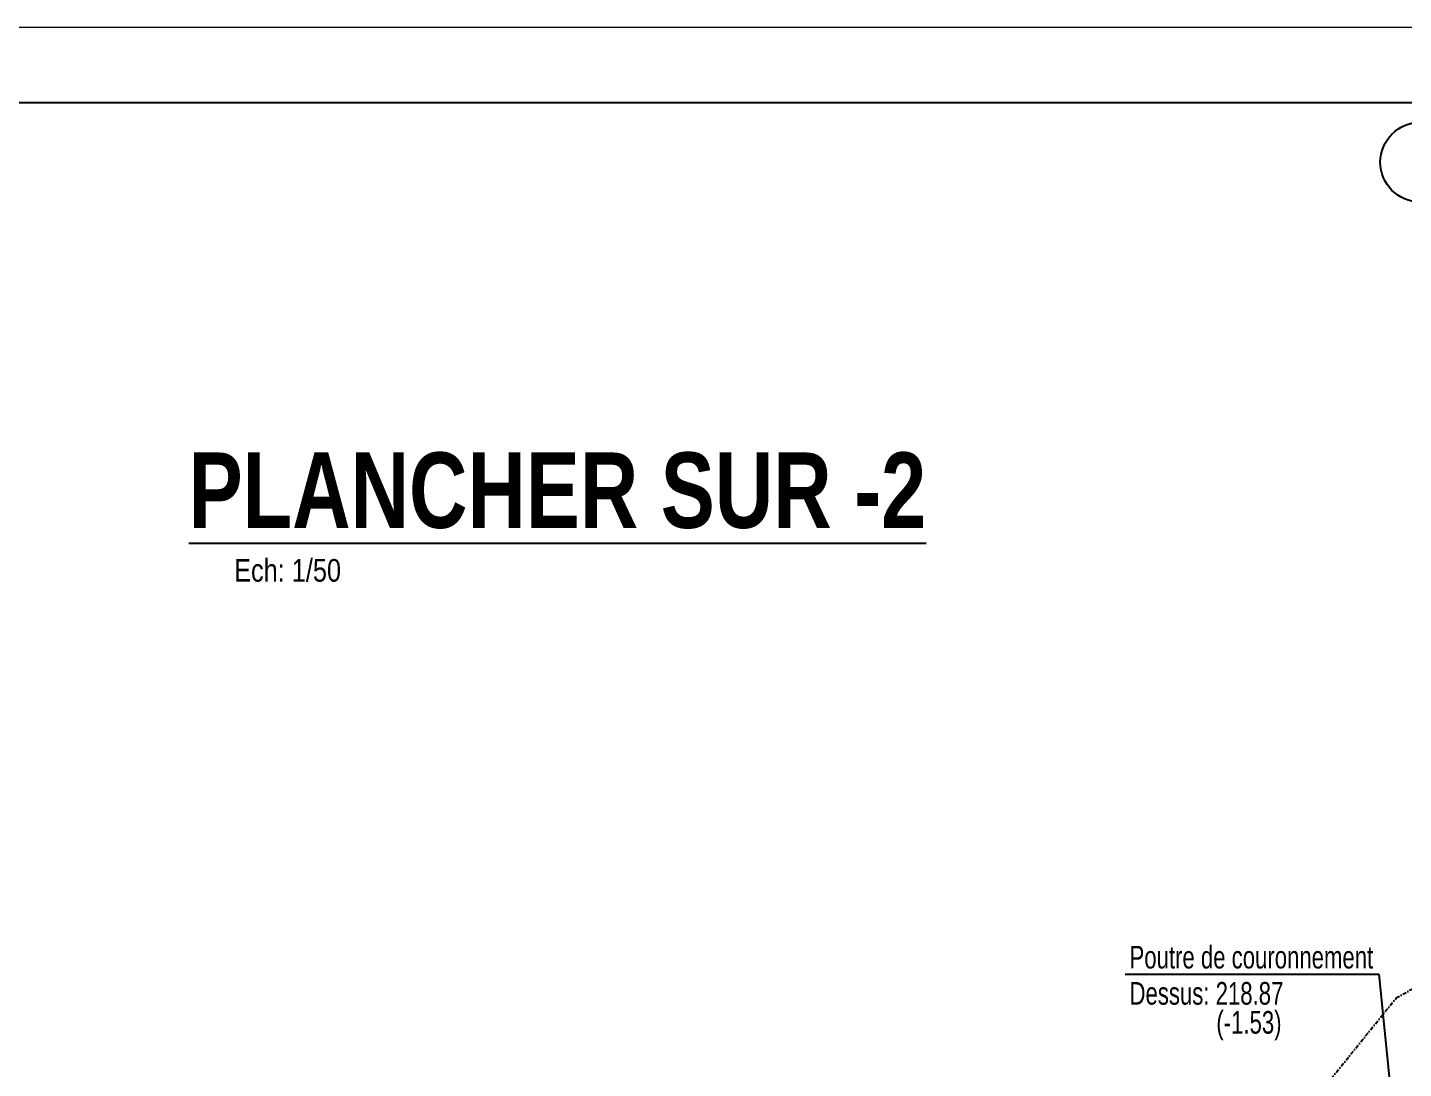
# Model space of a CAD drawing. Header units: millimetres. Extents: x -26249 to 60250, y -21218 to 23336.
# Drawn here: x -4869 to -3957, y 21805 to 22495 of the extents above; entities that cross this region are included whole.
import ezdxf
from ezdxf.enums import TextEntityAlignment as Align

# ---------------------------------------------------------------- set-up
doc = ezdxf.new("R2010")
doc.units = ezdxf.units.MM
doc.linetypes.add('CACHEX2', pattern=[19.049999999999997, 12.7, -6.35])
doc.linetypes.add('TIRETPTX2', pattern=[50.8, 25.4, -12.7, 0, -12.7])
for name, color, linetype in [('01_linteaux', 2, 'Continuous'), ('01_murs_sup', 2, 'CACHEX2'), ('01_texte', 230, 'Continuous')]:
    doc.layers.add(name, color=color, linetype=linetype)
doc.layers.add('01_murs_coup', color=5, linetype='Continuous', lineweight=60)
doc.styles.add('impact', font='impact.ttf')
doc.styles.add('MATTE_TXT', font='arial.ttf')

msp = doc.modelspace()

# ---------------------------------------------------------------- hatches: boundary and pattern name
at = {"layer": '01_murs_sup', "ltscale": 3}
h = msp.add_hatch(dxfattribs=at)
h.set_pattern_fill('DASH', color=256, scale=2.5, angle=135)
h.set_pattern_definition([(135, (-23899.14964679861, 30763.86066775618), (-11.22532015133644, 8.881784197001252e-16), [7.9375, -7.9375])])
h.paths.add_polyline_path([(-3937.108894121897, 21767.36958817449, 0.002531451353049674), (-3946.157284627736, 21759.05287881372), (-3946.157284627736, 21743.98255512082, -0.002574667747263947), (-3937.108894121897, 21752.4412474255)])
h.paths.add_polyline_path([(-3937.108894121897, 21787.547610375, -0.006516405898975369), (-3912.90812911889, 21808.52372260176, -0.04627340198228324), (-3913.436886790723, 21814.22489712796), (-3930.895260872554, 21814.22489712796, 0.004067861401506169), (-3946.157284627736, 21800.91095730789), (-3946.157284627736, 21759.05287881372, -0.002531451353049659), (-3937.108894121897, 21767.36958817449)])
h.paths.add_polyline_path([(-3946.157284627736, 21800.91095730789, 0.002955468585828464), (-3957.108894121897, 21791.08295961722), (-3957.108894121897, 21748.75706829099, -0.003096146297348388), (-3946.157284627736, 21759.05287881372)])
h.paths.add_polyline_path([(-3901.90275772914, 21838.35122856497, 0.007575990962309219), (-3930.895260872554, 21814.22489712796), (-3913.436886790723, 21814.22489712796, -0.2267463357051544)])
h.paths.add_polyline_path([(-3882.436886790723, 21833.42246254305), (-3882.436886790723, 21845.22489712796, 0.4142135623730951), (-3913.436886790723, 21814.22489712796), (-3906.104956214846, 21814.22489712796, -0.006200760919027776)])
h.paths.add_polyline_path([(-3876.907288914577, 21857.99667599443, 0.001401672488549907), (-3882.436886790723, 21853.73910542119), (-3882.436886790723, 21845.22489712796, -0.09982294667140483), (-3870.422808321999, 21842.80219438553, -0.0008315451278062832), (-3867.181685395428, 21845.29184871546)])
h.paths.add_polyline_path([(-3791.085937430236, 21899.09266746103, -0.01533620150584975), (-3791.144239372888, 21900.9930151471, -0.2594805352761252), (-3776.486611303813, 21927.33550705032, 0.02452486336761976), (-3876.907288914577, 21857.99667599443), (-3867.181685395428, 21845.29184871546, -0.0189682979439725)])
h.paths.add_polyline_path([(-3760.144239372888, 21918.60382827982), (-3760.144239372888, 21931.9930151471, 0.4142135623730951), (-3791.144239372888, 21900.9930151471), (-3788.160350836561, 21900.9930151471, -0.006733180713042963)])
h.paths.add_polyline_path([(-3677.877223433274, 21964.55164166552), (-3679.557952865847, 21981.63323329014, 0.01847937243883564), (-3760.144239372888, 21937.30080405466), (-3760.144239372888, 21931.9930151471, -0.1311429218165924), (-3744.698063582959, 21927.87080622946, -0.01551302581773235)])
h.paths.add_polyline_path([(-3641.055181703852, 22000.17601417549, 0.008583888516723525), (-3679.557952865847, 21981.63323329014), (-3678.612009824576, 21972.01942370366), (-3662.963025773564, 21972.01942370366, -0.0008921322589392388), (-3659.025635023239, 21973.9489076079, -0.2759147244667435)])
h.paths.add_polyline_path([(-3518.742840464956, 22031.94992235484, -0.2759147244667484), (-3497.675540555543, 22055.76099511393, 0.02805231403999468), (-3628.085740196928, 22006.06027254392), (-3628.085740196928, 22003.01942370366, -0.1627178930550964), (-3609.443219981591, 21996.78747651411, -0.01980015537954972)])
h.paths.add_polyline_path([(-3372.378671110078, 22072.21045004409, -0.2759147244667564), (-3348.536071965003, 22093.24206380574, 0.02893504782106948), (-3488.276980307424, 22058.71028018133), (-3488.276980307424, 22057.22005631262, -0.1946121440687925), (-3466.722653935927, 22048.50033940489, -0.01980015537955201)])
h.paths.add_polyline_path([(-3222.197313540562, 22094.11348277796, -0.2601810642606941), (-3197.79264941457, 22111.93133555148, 0.02414752684017281), (-3317.216878143781, 22098.67100894215), (-3314.685666250354, 22082.8724974189, -0.01896323129683905)])
h.paths.add_polyline_path([(-4440.398134876736, 20610.66026806147), (-4425.797328050101, 20610.66026806147), (-4425.797328050101, 20621.23326610835), (-4440.398134876736, 20621.23326610835)], flags=9)
h.paths.add_polyline_path([(-4291.32166073239, 21159.88222244581), (-4276.720853905756, 21159.88222244581), (-4276.720853905756, 21170.45522049268), (-4291.32166073239, 21170.45522049268)], flags=9)
h.paths.add_polyline_path([(-3033.617555720468, 20282.59592323142), (-2978.196341532201, 20282.59592323142), (-2978.196341532201, 20305.5717076789), (-3033.617555720468, 20305.5717076789)], flags=9)
h.paths.add_polyline_path([(-4838.499659175626, 20735.94462696132), (-4807.96383459255, 20735.94462698887), (-4807.963834627806, 20775.01967331376), (-4838.499659210878, 20775.01967328621)], flags=9)
h.paths.add_polyline_path([(-4838.237151455522, 20884.73215014096), (-4808.272667205985, 20884.73215016799), (-4808.272667239818, 20922.23215016799), (-4838.237151489355, 20922.23215014096)], flags=9)
h.paths.add_polyline_path([(-4838.422451023163, 21494.73214978542), (-4809.477114395615, 21494.73214981153), (-4809.477114429448, 21532.23214981153), (-4838.422451056997, 21532.23214978542)], flags=9)
h.paths.add_polyline_path([(-4072.277361738614, 21418.82168719141), (-4036.879296006469, 21441.33396745021), (-4065.053000004651, 21485.63399457234), (-4100.451065736803, 21463.12171431355)], flags=9)
h.paths.add_polyline_path([(-3261.901553332284, 21996.33176616208), (-3226.503487600139, 22018.84404642088), (-3254.677191598321, 22063.14407354302), (-3290.075257330473, 22040.63179328423)], flags=9)
h.paths.add_polyline_path([(-3445.119379028152, 21956.98304508858), (-3404.595907749585, 21956.98304512518), (-3404.595907796995, 22009.48304512518), (-3445.119379075562, 22009.48304508858)], flags=9)
h.paths.add_polyline_path([(-3037.690899622934, 21938.67519592798), (-2984.654746826205, 21938.67519592798), (-2984.654746826205, 21968.1738316715), (-3037.690899622934, 21968.1738316715)], flags=9)
h.paths.add_polyline_path([(-2825.877209816475, 22188.47162578757), (-2716.286145696422, 22188.47162578757), (-2716.286145696422, 22211.46275812045), (-2825.877209816475, 22211.46275812045)], flags=9)
h.paths.add_polyline_path([(-3102.086312314323, 21987.12188855657), (-2933.002751604907, 21987.12188855657), (-2933.002751604907, 22009.99023780623), (-3102.086312314323, 22009.99023780623)], flags=9)
h.paths.add_polyline_path([(-2796.750923746496, 21963.11558508419), (-2687.159859626443, 21963.11558508419), (-2687.159859626443, 21986.10671741707), (-2796.750923746496, 21986.10671741707)], flags=9)
h.paths.add_polyline_path([(-3102.106776161525, 21963.11558508419), (-2992.515712041471, 21963.11558508419), (-2992.515712041471, 21986.10671741707), (-3102.106776161525, 21986.10671741707)], flags=9)
h.paths.add_polyline_path([(-2732.335047207906, 21938.67519592798), (-2679.298894411177, 21938.67519592798), (-2679.298894411177, 21968.1738316715), (-2732.335047207906, 21968.1738316715)], flags=9)
h.paths.add_polyline_path([(-2796.730459899294, 21987.12188855657), (-2627.646899189878, 21987.12188855657), (-2627.646899189878, 22009.99023780623), (-2796.730459899294, 22009.99023780623)], flags=9)
h.paths.add_polyline_path([(-4313.049943100306, 20638.28127967646), (-4251.760119501594, 20638.28127968257), (-4251.760119503708, 20659.42727577632), (-4313.04994310242, 20659.42727577021)], flags=9)
h.paths.add_polyline_path([(-4332.724309421226, 20600.49350643963), (-4236.555482681799, 20600.49350643963), (-4236.555482681799, 20623.4692908871), (-4332.724309421226, 20623.4692908871)], flags=9)
h.paths.add_polyline_path([(-4107.157180301774, 20649.36761305474), (-4059.577927512511, 20696.99453660131), (-4076.353578446347, 20713.75339644464), (-4123.932831235614, 20666.12647289806)], flags=9)
h.paths.add_polyline_path([(-4123.647777102096, 19953.62943391383), (-4078.333515131957, 19903.84262035242), (-4060.797085246932, 19919.80368154488), (-4106.111347217071, 19969.59049510628)], flags=9)
h.paths.add_polyline_path([(-3314.805763850925, 19785.74658262269), (-3263.664527553721, 19829.52652200695), (-3279.08515366863, 19847.54002077111), (-3330.226389965834, 19803.76008138685)], flags=9)
h.paths.add_polyline_path([(-3611.89251724848, 20911.00353085219), (-3611.89251724848, 20982.76001107047), (-3634.883649581358, 20982.76001107047), (-3634.883649581358, 20911.00353085219)], flags=9)
h.paths.add_polyline_path([(-3636.036844225144, 20923.1271002816), (-3636.036844225144, 20978.54831446987), (-3659.012628672621, 20978.54831446987), (-3659.012628672621, 20923.1271002816)], flags=9)
h.paths.add_polyline_path([(-4326.037101341439, 20256.99726142364), (-4254.285737084958, 20256.99726142364), (-4254.285737084958, 20279.97304587111), (-4326.037101341439, 20279.97304587111)], flags=9)
h.paths.add_polyline_path([(-4313.916089892931, 20281.1287984958), (-4258.494875704664, 20281.1287984958), (-4258.494875704664, 20304.10458294328), (-4313.916089892931, 20304.10458294328)], flags=9)
h.paths.add_polyline_path([(-3597.08165557515, 21415.61932296072), (-3518.069473345486, 21415.6193229686), (-3518.069473347599, 21436.76531906235), (-3597.081655577264, 21436.76531905446)], flags=9)
h.paths.add_polyline_path([(-3608.226867407133, 21452.83683761605), (-3512.052924705904, 21452.83683761605), (-3512.052924705904, 21475.82796994893), (-3608.226867407133, 21475.82796994893)], flags=9)
h.paths.add_polyline_path([(-3597.08165557515, 21489.68940569857), (-3521.828761539929, 21489.68940570608), (-3521.828761542043, 21510.83540179983), (-3597.081655577264, 21510.83540179232)], flags=9)
h.paths.add_polyline_path([(-3560.20550383939, 21729.60727347996), (-3506.450395619611, 21667.38209550133), (-3489.063891898963, 21682.40195433385), (-3542.819000118741, 21744.62713231247)], flags=9)
h.paths.add_polyline_path([(-3373.328221392612, 21837.96281791973), (-3344.435326061403, 21760.97720216216), (-3322.924568868146, 21769.05024346948), (-3351.817464199359, 21846.03585922704)], flags=9)
h.paths.add_polyline_path([(-3122.270602589326, 21280.48545168946), (-3108.676747957632, 21280.48545168902), (-3108.676747957286, 21291.05844973589), (-3122.27060258898, 21291.05844973633)], flags=9)
h.paths.add_polyline_path([(-3118.270602589326, 21222.98545168946), (-3103.669795762691, 21222.98545168899), (-3103.669795762346, 21233.55844973586), (-3118.27060258898, 21233.55844973633)], flags=9)
h.paths.add_polyline_path([(-3091.770602589326, 21169.98545168946), (-3076.834145031045, 21169.98545168898), (-3076.8341450307, 21180.55844973585), (-3091.77060258898, 21180.55844973633)], flags=9)
h.paths.add_polyline_path([(-3024.770602589326, 21173.48545168946), (-3009.834145031045, 21173.48545168898), (-3009.8341450307, 21184.05844973585), (-3024.77060258898, 21184.05844973633)], flags=9)
h.paths.add_polyline_path([(-2975.770602589326, 21172.48545168946), (-2961.169795762691, 21172.48545168899), (-2961.169795762346, 21183.05844973586), (-2975.77060258898, 21183.05844973633)], flags=9)
h.paths.add_polyline_path([(-2925.770602589326, 21172.48545168946), (-2910.834145031045, 21172.48545168898), (-2910.8341450307, 21183.05844973585), (-2925.77060258898, 21183.05844973633)], flags=9)
h.paths.add_polyline_path([(-2815.297878701584, 21315.13052495442), (-2803.382277728122, 21315.13052495403), (-2803.38227772778, 21325.70352300091), (-2815.297878701238, 21325.7035230013)], flags=9)
h.paths.add_polyline_path([(-2815.797878701584, 21261.13052495442), (-2800.861421143303, 21261.13052495394), (-2800.861421142958, 21271.70352300082), (-2815.797878701238, 21271.7035230013)], flags=9)
h.paths.add_polyline_path([(-2822.797878701584, 21205.63052495442), (-2807.861421143303, 21205.63052495394), (-2807.861421142958, 21216.20352300082), (-2822.797878701238, 21216.2035230013)], flags=9)
h.paths.add_polyline_path([(-2869.270602589326, 21177.98545168946), (-2853.998494299396, 21177.98545168896), (-2853.998494299054, 21188.55844973584), (-2869.27060258898, 21188.55844973633)], flags=9)
h.paths.add_polyline_path([(-2942.375244716322, 21452.76323388199), (-2942.375244716763, 21466.02143778203), (-2952.948242763638, 21466.02143778168), (-2952.948242763194, 21452.76323388163)], flags=9)
h.paths.add_polyline_path([(-2903.623691576971, 21452.59282402809), (-2903.623690681992, 21466.18667865979), (-2914.196688728864, 21466.18667935588), (-2914.196689623843, 21452.59282472419)], flags=9)
h.paths.add_polyline_path([(-2842.728161830919, 21452.59024020648), (-2842.72816093594, 21466.18409483817), (-2853.301158982811, 21466.18409553427), (-2853.30115987779, 21452.59024090257)], flags=9)
h.paths.add_polyline_path([(-2820.434827992385, 21407.36226254025), (-2820.434827119503, 21420.6204664403), (-2831.007825166378, 21420.6204671364), (-2831.007826039257, 21407.36226323635)], flags=9)
h.paths.add_polyline_path([(-2982.009050069411, 21452.59282469455), (-2982.009050069862, 21466.18667932624), (-2992.582048116737, 21466.18667932589), (-2992.582048116283, 21452.59282469419)], flags=9)
h.paths.add_polyline_path([(-3032.32223334614, 21452.42499932872), (-3032.322233346602, 21466.35450469207), (-3042.895231393477, 21466.35450469171), (-3042.895231393011, 21452.42499932837)], flags=9)
h.paths.add_polyline_path([(-3086.092047535027, 21434.92302106502), (-3086.092047535478, 21448.51687569672), (-3096.665045582353, 21448.51687569637), (-3096.665045581898, 21434.92302106467)], flags=9)
h.paths.add_polyline_path([(-3113.328127407038, 21384.3499265859), (-3099.734272775344, 21384.34992658636), (-3099.734272775697, 21394.92292463323), (-3113.328127407391, 21394.92292463278)], flags=9)
h.paths.add_polyline_path([(-3113.328127407038, 21339.31408728569), (-3102.755129360166, 21339.31408728604), (-3102.755129360516, 21349.88708533292), (-3113.328127407391, 21349.88708533257)], flags=9)
h.paths.add_polyline_path([(-2527.081655570144, 20991.04458566553), (-2448.06947334048, 20991.04458567341), (-2448.069473342593, 21012.19058176716), (-2527.081655572258, 21012.19058175928)], flags=9)
h.paths.add_polyline_path([(-2538.224309421226, 21028.27489022537), (-2442.055482681799, 21028.27489022537), (-2442.055482681799, 21051.25067467284), (-2538.224309421226, 21051.25067467284)], flags=9)
h.paths.add_polyline_path([(-2527.081655570144, 21065.11466840338), (-2451.828761534924, 21065.11466841089), (-2451.828761537037, 21086.26066450464), (-2527.081655572258, 21086.26066449713)], flags=9)
h.paths.add_polyline_path([(-4559.191943482232, 20625.60136139339), (-4493.65766306222, 20625.60136145251), (-4493.657663097378, 20664.56059554763), (-4559.19194351739, 20664.56059548851)], flags=9)
h.paths.add_polyline_path([(-4504.309909857418, 20768.61215698493), (-4438.999533081629, 20768.61215704386), (-4438.999533116765, 20807.54822869302), (-4504.309909892554, 20807.5482286341)], flags=9)

# ---------------------------------------------------------------- linework, layer by layer
at = {"layer": '01_linteaux', "color": 5, "linetype": 'TIRETPTX2', "ltscale": 0.1}
msp.add_line((-4213.092105662936, 21540.15741552475), (-3962.0212157796, 21851.37774968659), dxfattribs=at)
at = {"layer": '01_linteaux'}
msp.add_arc((-3120.300293937258, 20869.61984464254), 1244.726036363743, 91.99065690944046, 160.8028081151099, dxfattribs=at)
at = {"layer": '01_linteaux', "linetype": 'TIRETPTX2', "ltscale": 0.07}
msp.add_arc((-3120.300293937273, 20869.61984464254), 1213.726036363743, 91.99092271833617, 160.610550205045, dxfattribs=at)
at = {"layer": '01_linteaux', "color": 5, "linetype": 'TIRETPTX2', "ltscale": 0.1}
for points in [[(-3962.021215779596, 21851.37774968659), (-3786.810193090927, 21951.42969454135), (-3611.599170402258, 22051.4816393961)], [(-3962.0212157796, 21851.37774968659), (-3786.810193090931, 21951.42969454134), (-3611.599170402262, 22051.4816393961)]]:
    msp.add_open_spline(points, degree=2, dxfattribs=at)
at = {"layer": '01_murs_coup', "linetype": 'Continuous', "lineweight": 5}
msp.add_line((2556.82453635138, 22494.57204695059), (-9943.175463648617, 22494.5720469506), dxfattribs=at)
msp.add_arc((-3120.300293937265, 20869.61984464254), 1177.726036363743, 87.94605086509804, 160.4695873568366, dxfattribs=at)
at = {"layer": '01_murs_sup', "ltscale": 0.05}
msp.add_arc((-3120.300293937258, 20869.61984464254), 1182.726036363743, 92.0496025152695, 160.8028081151099, dxfattribs=at)
at = {"layer": '01_texte'}
for p, q in [((2506.82453635138, 22444.57204695059), (-9893.175463648617, 22444.5720469506)), ((-4141.493124063307, 21867.25304459276), (-3973.333319534815, 21867.25304459276)), ((-3973.333319534815, 21867.25304459276), (-3963.201185405613, 21764.27812541373))]:
    msp.add_line(p, q, dxfattribs=at)
msp.add_circle((-3946.15728462774, 22405.30149223127), 26.33682356677673, dxfattribs=at)

# ---------------------------------------------------------------- texts
at = {"layer": '01_texte', "style": 'impact'}
msp.add_text('%%UPLANCHER SUR -2', height=50, dxfattribs=at).set_placement((-4517.636174387031, 22147.98944831688), align=Align.BOTTOM_CENTER)
at = {"layer": '01_texte', "style": 'MATTE_TXT', "width": 0.8}
msp.add_text('Ech: 1/50', height=15, dxfattribs=at).set_placement((-4696.404653690895, 22122.87256920866), align=Align.BOTTOM_CENTER)
at = {"layer": '01_texte', "style": 'MATTE_TXT', "width": 0.7}
for s, p in [('Poutre de couronnement', (-4138.610111833417, 21866.55243357751)), ('Dessus: 218.87', (-4138.610111833417, 21842.58705779953)), ('(-1.53)', (-4081.080401741316, 21823.37518160376))]:
    msp.add_text(s, height=15, dxfattribs=at).set_placement(p, align=Align.BOTTOM_LEFT)

doc.saveas('drawing.dxf')
